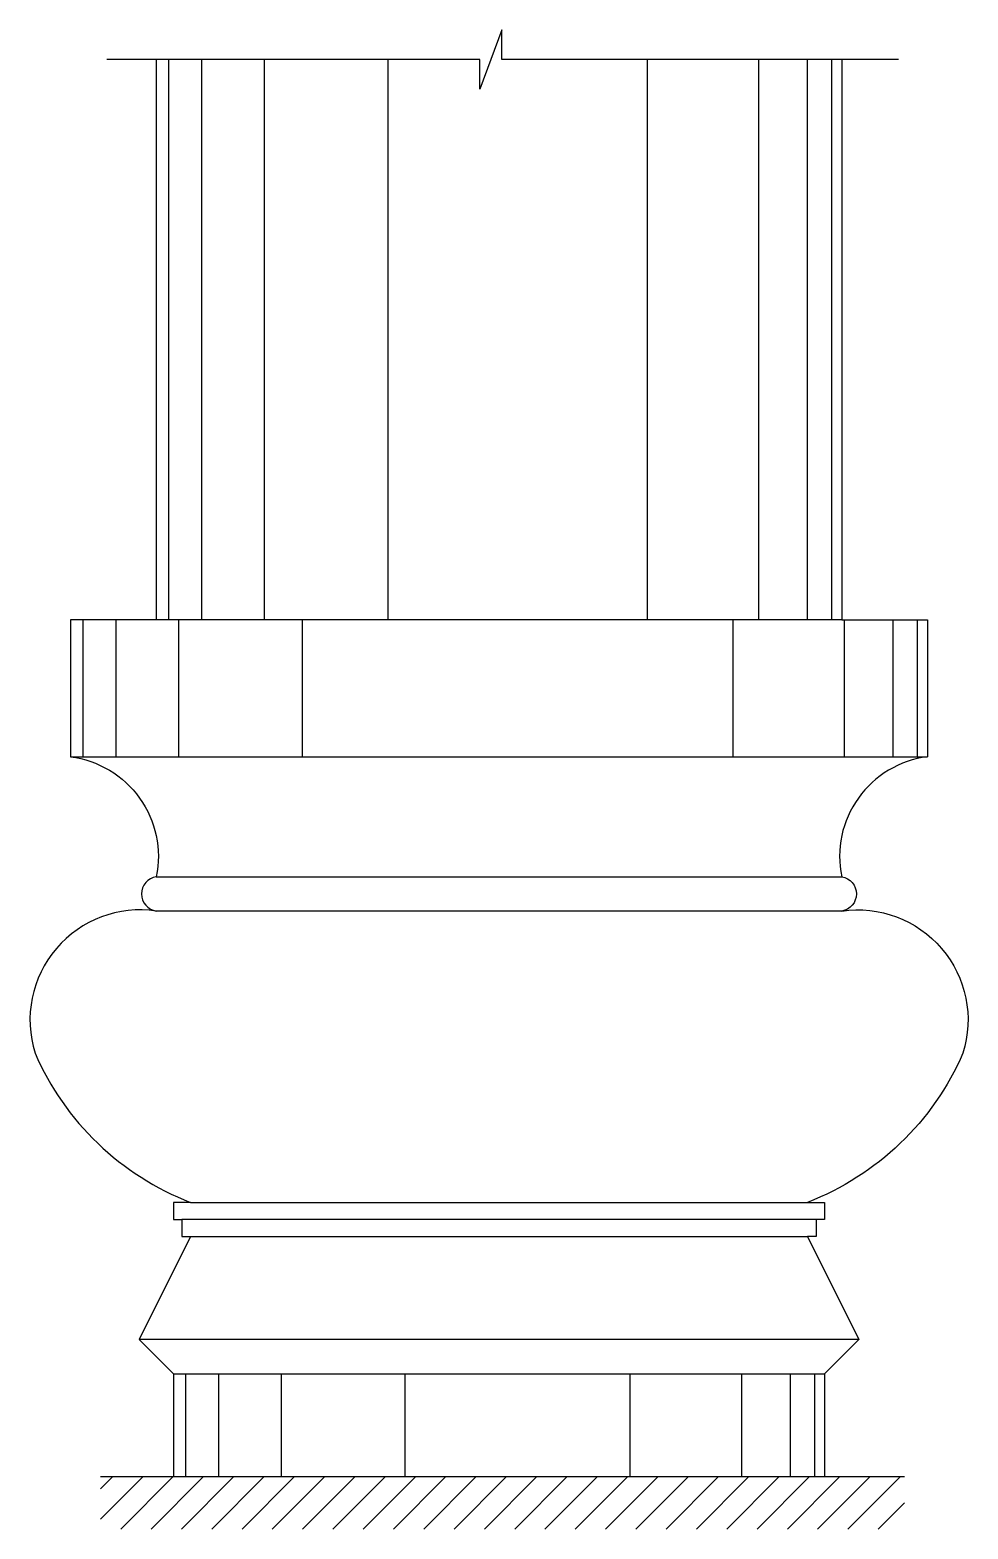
# Model space of a CAD drawing. Extents: x 1544 to 2092, y 510 to 1384.
import ezdxf

# ---------------------------------------------------------------- set-up
doc = ezdxf.new("R2010")
doc.units = 0
doc.header["$LTSCALE"] = 100
doc.header["$MEASUREMENT"] = 0
for name, color, linetype in [('2', 2, 'CONTINUOUS'), ('3', 3, 'CONTINUOUS'), ('4', 4, 'CONTINUOUS'), ('7', 7, 'CONTINUOUS')]:
    doc.layers.add(name, color=color, linetype=linetype)

msp = doc.modelspace()

# ---------------------------------------------------------------- hatches: boundary and pattern name
at = {"layer": '3'}
h = msp.add_hatch(dxfattribs=at)
h.set_pattern_fill('ANSI31', color=256, scale=100, style=0)
h.set_pattern_definition([(45, (-4175.777, 1082.695), (-8.838835, 8.838835), [])])
h.paths.add_polyline_path([(2054.62, 540.14), (1585.38, 540.14), (1585.38, 509.52), (2054.62, 509.52)])

# ---------------------------------------------------------------- linework, layer by layer
at = {"layer": '2'}
msp.add_line((1585.38, 540.14), (2054.62, 540.14), dxfattribs=at)
at = {"layer": '3'}
for p, q in [((1625.1, 1366.98), (1625.1, 1040.14)), ((1644.4, 1366.98), (1644.4, 1040.14)), ((1680.96, 1366.98), (1680.96, 1040.14)), ((1753.07, 1366.98), (1753.07, 1040.14)), ((1904.4, 1366.98), (1904.4, 1040.14)), ((1969.4, 1366.98), (1969.4, 1040.14)), ((1997.83, 1366.98), (1997.83, 1040.14)), ((2012.05, 1366.98), (2012.05, 1040.14)), ((1575.1, 1040.14), (1575.1, 960.14)), ((1594.4, 1040.14), (1594.4, 960.14)), ((1630.96, 1040.14), (1630.96, 960.14)), ((1703.07, 1040.14), (1703.07, 960.14)), ((1954.4, 1040.14), (1954.4, 960.14)), ((2019.4, 1040.14), (2019.4, 960.14)), ((2047.83, 1040.14), (2047.83, 960.14)), ((2062.05, 1040.14), (2062.05, 960.14)), ((1617.99, 890.14), (2017.99, 890.14)), ((2002.99, 690.14), (1632.99, 690.14)), ((1637.99, 680.14), (1997.99, 680.14)), ((1635.1, 600.14), (1635.1, 540.14)), ((1654.4, 600.14), (1654.4, 540.14)), ((1690.96, 600.14), (1690.96, 540.14)), ((1763.07, 600.14), (1763.07, 540.14)), ((1894.4, 600.14), (1894.4, 540.14)), ((1959.4, 600.14), (1959.4, 540.14)), ((1987.83, 600.14), (1987.83, 540.14)), ((2002.05, 600.14), (2002.05, 540.14))]:
    msp.add_line(p, q, dxfattribs=at)
msp.add_lwpolyline([(2051.18, 1366.98), (1819.56, 1366.98), (1819.56, 1384.27), (1806.81, 1349.69), (1806.81, 1366.98), (1589.2, 1366.98)], dxfattribs=at)
at = {"layer": '4'}
for points in [[(1617.99, 1366.98), (1617.99, 1040.14), (1567.99, 1040.14), (1567.99, 960.14, -0.437654), (1617.99, 890.14, 0.857066), (1617.99, 870.14, 0.553232), (1547.28, 787.22, 0.200453), (1637.99, 700.14), (1627.99, 700.14), (1627.99, 690.14), (1632.99, 690.14), (1632.99, 680.14), (1637.99, 680.14), (1607.99, 620.14), (1627.99, 600.14), (1627.99, 540.14), (2007.99, 540.14)], [(2017.99, 1366.98), (2017.99, 1040.14), (2067.99, 1040.14), (2067.99, 960.14, 0.437654), (2017.99, 890.14, -0.857066), (2017.99, 870.14, -0.553232), (2088.71, 787.22, -0.200453), (1997.99, 700.14), (2007.99, 700.14), (2007.99, 690.14), (2002.99, 690.14), (2002.99, 680.14), (1997.99, 680.14), (2027.99, 620.14), (2007.99, 600.14), (2007.99, 540.14)]]:
    msp.add_lwpolyline(points, format="xyb", dxfattribs=at)
at = {"layer": '7'}
for p, q in [((2017.99, 1040.14), (1617.99, 1040.14)), ((1567.99, 960.14), (2067.99, 960.14)), ((2017.99, 870.14), (1617.99, 870.14)), ((1637.99, 700.14), (1997.99, 700.14)), ((2027.99, 620.14), (1607.99, 620.14)), ((1627.99, 600.14), (2007.99, 600.14))]:
    msp.add_line(p, q, dxfattribs=at)

doc.saveas('drawing.dxf')
